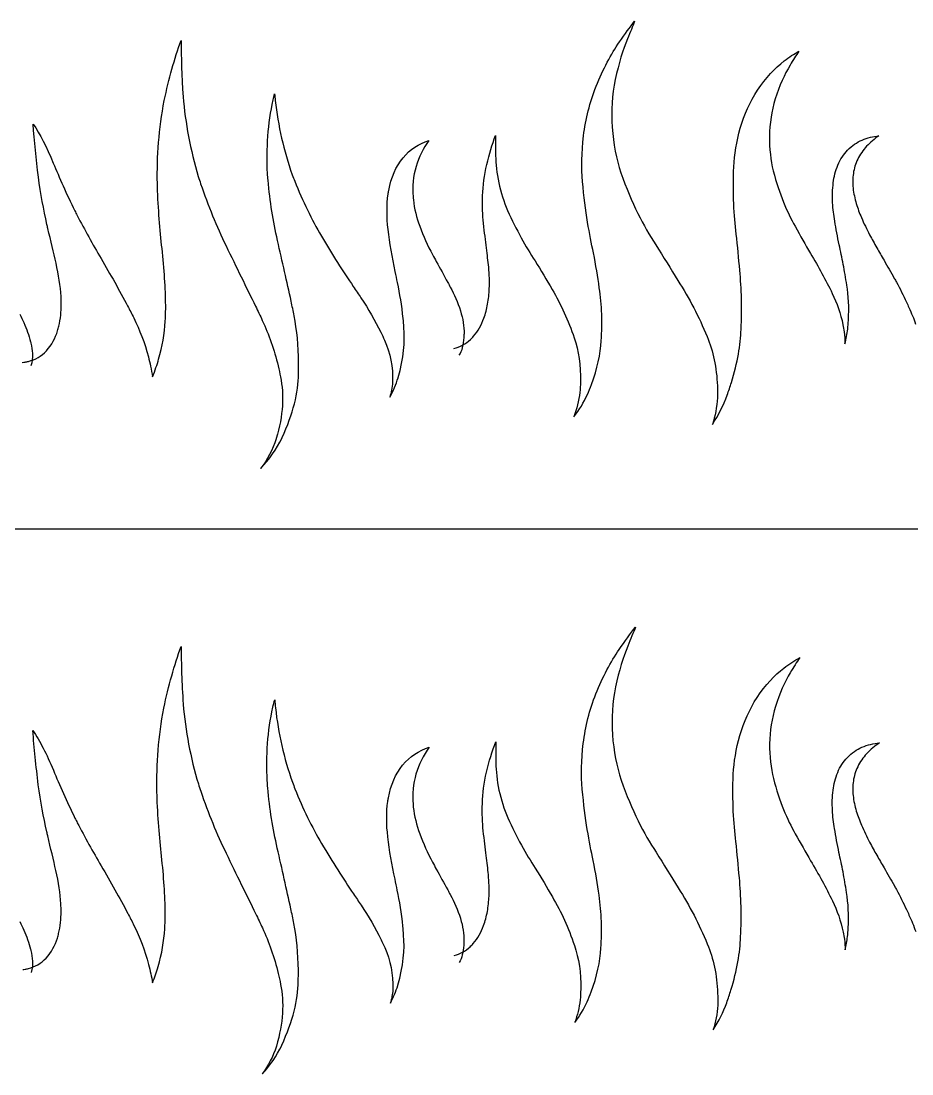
# Model space of a CAD drawing. Extents: x -11 to 6914, y 38 to 2262.
# Drawn here: x 840 to 1697, y 1220 to 2232 of the extents above; entities that cross this region are included whole.
import ezdxf

# ---------------------------------------------------------------- set-up
doc = ezdxf.new("R2010")
doc.units = 0
doc.layers.add('Layer_1', color=7, linetype='CONTINUOUS')

msp = doc.modelspace()

# ---------------------------------------------------------------- linework, layer by layer
at = {"layer": 'Layer_1', "color": 7}
for points in [[(1531.60616, 2129.14712), (1531.60616, 2129.14712)], [(1077.16776, 2085.57664), (1077.16776, 2085.57664)], [(1625.4664, 2093.6076), (1625.4664, 2093.6076)], [(1640.26648, 2085.60304), (1640.26648, 2085.60304)], [(971.24712, 2075.96192), (971.24712, 2075.96192)], [(1010.62256, 2082.61088), (1010.62256, 2082.61088)], [(1077.65568, 2078.98032), (1077.65568, 2078.98032)], [(1299.40896, 2076.65384), (1299.40896, 2076.65384)], [(971.4748, 2068.92248), (971.4748, 2068.92248)], [(1193.10776, 2065.83592), (1193.10776, 2065.83592)], [(1193.65624, 2069.2796), (1193.65624, 2069.2796)], [(1640.02872, 2071.55832), (1640.02872, 2071.55832)], [(1283.88264, 2064.13488), (1283.88264, 2064.13488)], [(894.13784, 2045.28528), (894.13784, 2045.28528)], [(865.0996, 2036.61232), (865.0996, 2036.61232)], [(1648.02856, 2043.11264), (1648.02856, 2043.11264)], [(1655.90112, 2026.65488), (1655.90112, 2026.65488)], [(1626.65688, 2016.92128), (1626.65688, 2016.92128)], [(976.08552, 2009.88152), (976.08552, 2009.88152)], [(1599.03328, 2008.73904), (1599.03328, 2008.73904)], [(1239.39704, 2000.79512), (1239.39704, 2000.79512)], [(1289.72328, 1995.57992), (1289.72328, 1995.57992)], [(1334.29296, 2001.56968), (1334.29296, 2001.5696)], [(1199.95752, 1991.16904), (1199.95752, 1991.16904)], [(1531.10568, 1992.5764), (1531.10568, 1992.5764)], [(1610.13904, 1989.43864), (1610.13904, 1989.43864)], [(1159.58912, 1976.85608), (1159.58912, 1976.85608)], [(1202.13992, 1980.59824), (1202.13992, 1980.59824)], [(1250.39712, 1980.84944), (1250.3972, 1980.84944)], [(1252.78896, 1976.36672), (1252.78896, 1976.36672)], [(1290.33352, 1974.9084), (1290.33352, 1974.9084)], [(1350.72304, 1974.07152), (1350.72304, 1974.07152)], [(1471.58152, 1982.74752), (1471.58152, 1982.74752)], [(1166.95584, 1965.9516), (1166.95584, 1965.9516)], [(1619.97752, 1970.31352), (1619.97752, 1970.31352)], [(1691.30136, 1961.94016), (1691.30136, 1961.94016)], [(1693.7308, 1956.61424), (1693.7308, 1956.61424)], [(1072.14672, 1944.28224), (1072.14672, 1944.28216)], [(1102.70112, 1948.71296), (1102.70112, 1948.71296)], [(1398.3804, 1950.39736), (1398.3804, 1950.39744)], [(875.34208, 1934.3844), (875.34208, 1934.3844)], [(1397.90184, 1924.7068), (1397.90184, 1924.7068)], [(1499.61192, 1928.74864), (1499.61192, 1928.74864)], [(0, 1744), (6912, 1744)], [(971.03776, 1484.830608), (971.03776, 1484.830616)], [(1193.32984, 1485.35924), (1193.32984, 1485.35924)], [(1283.64568, 1479.933288), (1283.64568, 1479.933296)], [(1640.052, 1487.552632), (1640.052, 1487.552624)], [(892.00888, 1465.850896), (892.00888, 1465.850888)], [(1648.04928, 1459.114968), (1648.04928, 1459.11496)], [(1599.17168, 1424.776808), (1599.17168, 1424.7768)], [(1199.69848, 1407.064), (1199.69848, 1407.064008)], [(1239.36464, 1416.77556), (1239.36464, 1416.77556)], [(1530.71344, 1408.498704), (1530.71344, 1408.498712)], [(1350.95984, 1390.074744), (1350.95984, 1390.074744)], [(1487.18576, 1372.391016), (1487.18576, 1372.391008)], [(948.7672, 1362.640512), (948.7672, 1362.640504)], [(978.30872, 1359.418632), (978.30872, 1359.41864)]]:
    msp.add_lwpolyline(points, dxfattribs=at)
for points in [[(1415.4724, 2211.9596), (1420.57904, 2219.3932), (1425.44824, 2226.09952), (1430.05512, 2232.06752)], [(1430.05512, 2232.06752), (1428.11752, 2227.13832), (1425.8072, 2221.42976), (1423.14472, 2214.91968)], [(977.90416, 2155.61392), (982.29688, 2176.5392), (987.67448, 2195.90408), (994.03296, 2213.35288)], [(994.03296, 2213.35288), (994.06816, 2197.17656), (994.67008, 2179.16448), (995.99712, 2159.3728)], [(1393.0232, 2169.33696), (1399.80144, 2185.8892), (1407.30944, 2200.14224), (1415.4724, 2211.9596)], [(1423.14472, 2214.91968), (1418.78208, 2204.53592), (1414.8068, 2191.52152), (1411.37608, 2175.8492)], [(1573.88, 2193.7744), (1578.68616, 2197.41232), (1583.34888, 2200.49088), (1587.8628, 2203.04824)], [(1587.8628, 2203.04824), (1585.15488, 2199.00032), (1582.35288, 2194.56592), (1579.48768, 2189.74568)], [(1548.16144, 2165.60472), (1556.18144, 2177.5396), (1564.83584, 2186.8664), (1573.88, 2193.7744)], [(1579.48768, 2189.74568), (1574.0404, 2180.65968), (1569.22688, 2169.78768), (1565.24848, 2157.28344)], [(1380.93496, 2121.77688), (1382.96832, 2137.93136), (1386.97376, 2153.82344), (1393.0232, 2169.33696)], [(1411.37608, 2175.8492), (1408.41576, 2161.1368), (1407.39664, 2145.78872), (1408.39712, 2129.90184)], [(995.99712, 2159.3728), (998.10936, 2133.82184), (1002.97376, 2108.12624), (1010.62256, 2082.61088)], [(1077.16776, 2085.57664), (1075.79088, 2109.7376), (1077.6088, 2133.50688), (1082.5876, 2156.27048)], [(1082.5876, 2156.27048), (1083.04552, 2158.18664), (1083.51632, 2160.07824), (1083.99976, 2161.9452)], [(1083.99976, 2161.9452), (1084.176, 2159.92104), (1084.3628, 2157.882), (1084.56032, 2155.8284)], [(1531.60616, 2129.14712), (1535.3392, 2142.19856), (1540.92416, 2154.40544), (1548.16144, 2165.60472)], [(1565.24848, 2157.28344), (1561.71496, 2145.58544), (1559.85928, 2133.5712), (1559.63632, 2121.41552)], [(971.24712, 2075.96192), (970.73776, 2101.84736), (972.75296, 2128.63256), (977.90416, 2155.61392)], [(1084.56032, 2155.8284), (1087.23392, 2131.46248), (1092.73208, 2107.4636), (1100.88912, 2084.34392)], [(856.9632, 2082.02824), (854.84048, 2099.52408), (853.05528, 2116.76936), (851.79064, 2133.0356)], [(851.79064, 2133.0356), (858.46928, 2123.34504), (864.78576, 2111.01064), (871.12928, 2095.6052)], [(1408.39712, 2129.90184), (1409.65264, 2114.03544), (1412.4596, 2099.456), (1416.7872, 2086.27584)], [(1525.29224, 2092.03336), (1525.90848, 2103.63048), (1528.00904, 2116.10168), (1531.60616, 2129.14712)], [(1207.39136, 2100.59112), (1214.15232, 2108.72056), (1222.62136, 2114.13696), (1232.15264, 2117.32816)], [(1232.15264, 2117.32816), (1226.84592, 2109.72624), (1222.57416, 2101.31768), (1219.90392, 2092.18656)], [(1287.88392, 2094.13624), (1290.27848, 2104.06976), (1293.0648, 2113.42496), (1296.26264, 2121.97624)], [(1296.26264, 2121.97624), (1296.34184, 2116.87528), (1296.36504, 2110.49976), (1296.40824, 2102.6944)], [(1379.87232, 2077.76304), (1378.79432, 2090.94976), (1379.10272, 2105.62704), (1380.93496, 2121.7768)], [(1380.93496, 2121.7768), (1380.93496, 2121.7768), (1380.93496, 2121.7768), (1380.93496, 2121.77688)], [(1559.63632, 2121.41552), (1559.56352, 2109.24416), (1560.82456, 2098.09544), (1563.23648, 2088.02344)], [(1634.78048, 2107.96776), (1638.98928, 2112.33624), (1643.70944, 2115.50216), (1648.65272, 2117.65912)], [(1648.65272, 2117.65912), (1653.95112, 2119.95192), (1659.33992, 2121.18776), (1664.72256, 2121.69784)], [(1664.72256, 2121.69784), (1660.59784, 2118.85448), (1656.6144, 2115.53592), (1653.00704, 2111.64736)], [(1625.4664, 2093.6076), (1627.76176, 2099.06128), (1630.93424, 2103.9032), (1634.78048, 2107.96776)], [(1653.00704, 2111.64736), (1649.64368, 2108.02056), (1646.70216, 2103.84536), (1644.43592, 2099.1928)], [(871.12928, 2095.6052), (877.0692, 2081.4684), (883.82136, 2066.10944), (891.84456, 2049.77728)], [(1193.65624, 2069.2796), (1195.86384, 2081.60176), (1200.60432, 2092.3092), (1207.39136, 2100.59112)], [(1296.40824, 2102.6944), (1296.55552, 2094.64368), (1297.49632, 2085.95984), (1299.40896, 2076.65384)], [(1644.43592, 2099.1928), (1642.36136, 2094.8908), (1640.96576, 2090.29648), (1640.26648, 2085.60304)], [(1077.65568, 2078.98032), (1077.47832, 2081.16336), (1077.31544, 2083.36232), (1077.16776, 2085.57664)], [(1219.90392, 2092.18656), (1217.21184, 2082.9368), (1216.254, 2073.05336), (1217.05088, 2063.11832)], [(1283.88264, 2064.13488), (1284.2856, 2073.91736), (1285.54984, 2083.94744), (1287.88392, 2094.13624)], [(1416.7872, 2086.27584), (1421.94984, 2071.82736), (1427.41552, 2058.77392), (1433.11504, 2047.17288)], [(1525.29224, 2056.42248), (1524.82864, 2067.33736), (1524.77448, 2079.27704), (1525.29224, 2092.03336)], [(1563.23648, 2088.02344), (1566.12672, 2076.89472), (1569.46112, 2066.89992), (1573.09184, 2057.97984)], [(1620.99256, 2076.62672), (1621.70232, 2082.36304), (1623.18336, 2088.12248), (1625.4664, 2093.6076)], [(1640.26648, 2085.60304), (1639.57192, 2080.85936), (1639.54888, 2076.13432), (1640.02872, 2071.55832)], [(865.0996, 2036.61232), (861.91672, 2050.88216), (859.03488, 2066.05776), (856.9632, 2082.02824)], [(971.4748, 2068.92248), (971.3908, 2071.24184), (971.31464, 2073.58832), (971.24712, 2075.96192)], [(1010.62256, 2082.61088), (1011.35816, 2080.27448), (1012.10392, 2077.9604), (1012.85976, 2075.66872)], [(1012.85976, 2075.66872), (1020.05232, 2054.51648), (1028.26456, 2034.62968), (1037.25, 2016.09976)], [(1086.79352, 2021.10824), (1082.60856, 2039.43544), (1079.42888, 2058.8188), (1077.65568, 2078.98032)], [(1100.88912, 2084.34392), (1101.66832, 2082.22272), (1102.45888, 2080.126), (1103.26064, 2078.05376)], [(1103.26064, 2078.05376), (1110.8584, 2058.902), (1119.53648, 2041.31968), (1128.9436, 2025.34952)], [(1299.40896, 2076.65384), (1301.47936, 2067.35), (1304.27008, 2058.41416), (1307.8812, 2050.00624)], [(1384.81264, 2038.81376), (1382.99432, 2050.29992), (1381.31296, 2063.26704), (1379.87232, 2077.76304)], [(1620.39624, 2057.47816), (1620.09288, 2063.76344), (1620.23168, 2070.20952), (1620.99256, 2076.62672)], [(976.08552, 2009.88152), (974.11016, 2027.78968), (972.37896, 2047.49536), (971.4748, 2068.92248)], [(1193.06376, 2031.7664), (1191.70632, 2043.55848), (1191.5992, 2055.0984), (1193.10776, 2065.83592)], [(1193.10776, 2065.83592), (1193.27248, 2066.99168), (1193.45512, 2068.13992), (1193.65624, 2069.2796)], [(1640.02872, 2071.55832), (1640.5888, 2066.37176), (1641.6748, 2061.36608), (1643.1052, 2056.54288)], [(1217.05088, 2063.11832), (1217.12608, 2062.19224), (1217.21568, 2061.2668), (1217.31904, 2060.34224)], [(1217.31904, 2060.34224), (1218.29024, 2051.70968), (1220.4736, 2043.13312), (1223.46928, 2034.7944)], [(1284.7352, 2037.6136), (1283.92352, 2045.51912), (1283.57536, 2054.31824), (1283.88264, 2064.13488)], [(1527.78568, 2027.3188), (1526.65704, 2036.14256), (1525.77864, 2045.89056), (1525.29224, 2056.42248)], [(1573.09184, 2057.97984), (1576.60904, 2049.37784), (1580.40752, 2041.6556), (1584.34736, 2034.76816)], [(1622.39424, 2039.75904), (1621.4172, 2045.4728), (1620.69992, 2051.42616), (1620.39624, 2057.47816)], [(1643.1052, 2056.54288), (1644.48192, 2051.9064), (1646.17704, 2047.42856), (1648.02856, 2043.11264)], [(891.84456, 2049.77728), (892.60528, 2048.27696), (893.36968, 2046.77944), (894.13784, 2045.28528)], [(894.13784, 2045.28528), (901.38784, 2031.464), (909.06528, 2017.56392), (917.1144, 2003.85)], [(1307.8812, 2050.00624), (1312.12904, 2040.74904), (1316.50008, 2031.9516), (1320.98304, 2023.77136)], [(1433.11504, 2047.17288), (1438.63968, 2035.97288), (1444.39416, 2025.92192), (1450.2972, 2017.05656)], [(866.0052, 2032.69696), (865.70512, 2033.98848), (865.4032, 2035.29352), (865.0996, 2036.61232)], [(1223.46928, 2034.7944), (1226.81552, 2025.4624), (1231.08936, 2016.3864), (1235.77832, 2007.50352)], [(1287.57408, 2013.97872), (1286.71576, 2020.99824), (1285.74752, 2028.8196), (1284.7352, 2037.6136)], [(1390.50176, 2009.09224), (1388.53352, 2017.83728), (1386.60408, 2027.72904), (1384.81264, 2038.81376)], [(1584.34736, 2034.76816), (1589.29832, 2025.61616), (1594.22072, 2016.95784), (1599.03328, 2008.73904)], [(1626.65688, 2016.92128), (1625.05648, 2024.60184), (1623.5748, 2032.22176), (1622.39424, 2039.75904)], [(1648.02856, 2043.11264), (1650.42816, 2037.46744), (1653.09184, 2031.99744), (1655.90112, 2026.65488)], [(873.86576, 1999.40376), (871.57712, 2009.662), (868.8472, 2020.7024), (866.0052, 2032.69696)], [(1128.9436, 2025.34952), (1139.3492, 2007.5836), (1149.65744, 1991.46368), (1159.58912, 1976.85608)], [(1199.95752, 1991.16904), (1197.07896, 2004.97768), (1194.52624, 2018.61144), (1193.06376, 2031.7664)], [(1531.10568, 1992.5764), (1530.14264, 2003.9576), (1528.97224, 2015.55608), (1527.78568, 2027.3188)], [(1655.90112, 2026.65488), (1658.13528, 2022.41624), (1660.4548, 2018.23944), (1662.80152, 2014.10496)], [(1037.25, 2016.09976), (1047.14496, 1995.50208), (1056.70712, 1976.13736), (1065.62912, 1957.97944)], [(1099.8876, 1962.71616), (1095.8796, 1981.23), (1091.322, 2000.72768), (1086.79352, 2021.10824)], [(1320.98304, 2023.77136), (1325.31912, 2015.87984), (1329.76664, 2008.44096), (1334.29296, 2001.56968)], [(1450.2972, 2017.05656), (1457.66888, 2005.20088), (1464.7888, 1993.75872), (1471.58152, 1982.74752)], [(1630.53064, 1998.16112), (1629.27992, 2004.60608), (1627.95264, 2010.8496), (1626.65688, 2016.92128)], [(979.24032, 1955.54456), (979.35856, 1971.86768), (978.1468, 1989.96288), (976.08552, 2009.88152)], [(1235.77832, 2007.50352), (1236.96152, 2005.25896), (1238.16992, 2003.02376), (1239.39704, 2000.79512)], [(1289.72328, 1995.57992), (1289.15568, 2001.1304), (1288.41528, 2007.21664), (1287.57408, 2013.97872)], [(1396.09904, 1975.64712), (1394.67184, 1986.286), (1392.77512, 1997.42464), (1390.50176, 2009.09224)], [(1599.03328, 2008.73904), (1602.89648, 2002.25808), (1606.6116, 1995.82512), (1610.13904, 1989.43864)], [(1662.80152, 2014.10496), (1665.09192, 2010.06448), (1667.41688, 2006.05568), (1669.74848, 2002.06528)], [(878.65888, 1967.42248), (878.0536, 1977.35656), (876.38848, 1987.95112), (873.86576, 1999.40376)], [(917.1144, 2003.85), (917.1144, 2003.84992), (917.1144, 2003.84992), (917.1144, 2003.84992)], [(917.1144, 2003.84992), (926.03104, 1988.5812), (934.64216, 1973.2816), (942.672, 1958.1788)], [(1239.39704, 2000.79512), (1243.00472, 1994.24232), (1246.73424, 1987.63392), (1250.39712, 1980.84944)], [(1290.33352, 1974.9084), (1290.5848, 1981.3828), (1290.36632, 1988.25312), (1289.72328, 1995.57992)], [(1334.29296, 2001.5696), (1339.99288, 1992.42448), (1345.4988, 1983.23848), (1350.72304, 1974.07152)], [(1633.95056, 1978.25936), (1632.9176, 1985.20336), (1631.75296, 1991.82224), (1630.53064, 1998.16112)], [(1669.74848, 2002.06528), (1673.1284, 1996.2996), (1676.45488, 1990.52544), (1679.67, 1984.72344)], [(1202.13992, 1980.59824), (1201.4104, 1984.14856), (1200.67896, 1987.67248), (1199.95752, 1991.16904)], [(1532.72688, 1964.98352), (1532.51784, 1974.4156), (1531.93896, 1983.61336), (1531.10568, 1992.5764)], [(1610.13904, 1989.43864), (1613.58416, 1983.1344), (1616.86832, 1976.7548), (1619.97752, 1970.31352)], [(1679.67, 1984.72344), (1680.3404, 1983.5128), (1681.00656, 1982.30152), (1681.66736, 1981.0892)], [(1159.58912, 1976.85608), (1162.08792, 1973.1512), (1164.54424, 1969.5172), (1166.95584, 1965.9516)], [(1207.51232, 1946.05936), (1206.2688, 1958.6472), (1204.33432, 1970.08176), (1202.13992, 1980.59824)], [(1250.3972, 1980.84944), (1251.19888, 1979.36304), (1251.99704, 1977.86936), (1252.78896, 1976.36672)], [(1252.78896, 1976.36672), (1256.60224, 1969.1904), (1260.01024, 1961.65112), (1262.62288, 1953.53168)], [(1288.7612, 1960.01672), (1289.64192, 1964.80912), (1290.15208, 1969.78696), (1290.33352, 1974.9084)], [(1350.72304, 1974.07152), (1354.92144, 1966.84664), (1358.85456, 1959.36136), (1362.432, 1951.62264)], [(1398.3804, 1950.39744), (1398.08048, 1958.84688), (1397.29824, 1967.27072), (1396.09904, 1975.64712)], [(1471.58152, 1982.74752), (1477.05136, 1974.0864), (1482.1752, 1965.282), (1486.89456, 1956.34888)], [(1635.51888, 1944.19176), (1636.27416, 1956.91192), (1635.58928, 1968.18248), (1633.95056, 1978.25936)], [(1681.66736, 1981.0892), (1685.13576, 1974.6348), (1688.37584, 1968.29048), (1691.30136, 1961.94016)], [(878.89328, 1959.99192), (878.88528, 1962.43368), (878.80952, 1964.91), (878.65888, 1967.42248)], [(1166.95584, 1965.9516), (1174.1144, 1955.33144), (1180.48872, 1944.25576), (1186.04144, 1932.83912)], [(1532.28592, 1935.66952), (1532.81672, 1945.88408), (1532.93528, 1955.65376), (1532.72688, 1964.98352)], [(1619.97752, 1970.31352), (1624.65648, 1960.94752), (1628.05976, 1950.80328), (1630.28112, 1940.07104)], [(876.56488, 1938.8228), (878.2172, 1945.65176), (878.92784, 1952.79344), (878.89328, 1959.99192)], [(942.672, 1958.1788), (944.69176, 1954.35112), (946.65784, 1950.51344), (948.5652, 1946.66768)], [(978.8004, 1943.378), (979.0552, 1947.34904), (979.20032, 1951.40456), (979.24032, 1955.54456)], [(1065.62912, 1957.97944), (1067.8696, 1953.37216), (1070.04352, 1948.8068), (1072.14672, 1944.28224)], [(1102.70112, 1948.71296), (1101.82824, 1953.35208), (1100.88776, 1958.01976), (1099.8876, 1962.71616)], [(1262.62288, 1953.53168), (1262.63088, 1953.50928), (1262.63648, 1953.48608), (1262.64288, 1953.46368)], [(1285.0996, 1946.39952), (1286.69528, 1950.74976), (1287.90256, 1955.31384), (1288.7612, 1960.01672)], [(1486.89456, 1956.34888), (1486.89456, 1956.3488), (1486.89456, 1956.3488), (1486.89456, 1956.3488)], [(1486.89456, 1956.3488), (1491.5052, 1947.49616), (1495.75616, 1938.29032), (1499.61192, 1928.74864)], [(1691.30136, 1961.94016), (1692.12336, 1960.15952), (1692.93464, 1958.38568), (1693.7308, 1956.61424)], [(1693.7308, 1956.61424), (1696.0936, 1951.33808), (1698.358, 1946.11008), (1700.1624, 1940.8124)], [(838.99904, 1950.34536), (840.32216, 1947.61152), (841.60848, 1944.87888), (842.82368, 1942.13936)], [(948.5652, 1946.66768), (954.23592, 1935.24264), (959.03912, 1922.79032), (962.61296, 1909.28096)], [(1072.14672, 1944.28216), (1078.43416, 1930.78592), (1083.5624, 1916.1764), (1087.31768, 1900.46544)], [(1107.06824, 1903.6836), (1106.93928, 1919.88272), (1105.3768, 1934.88784), (1102.70112, 1948.71296)], [(1208.21848, 1937.60472), (1208.02528, 1940.4732), (1207.78816, 1943.29072), (1207.51232, 1946.05936)], [(1262.64288, 1953.46368), (1264.89728, 1945.88128), (1266.23512, 1938.48624), (1266.03248, 1931.28608)], [(1275.11248, 1929.0092), (1279.50064, 1934.04104), (1282.84944, 1940.1004), (1285.0996, 1946.39952)], [(1362.432, 1951.62264), (1365.92656, 1943.978), (1369.09888, 1935.93064), (1371.8756, 1927.47032)], [(1397.90184, 1924.7068), (1398.5352, 1933.46024), (1398.67712, 1942.03728), (1398.3804, 1950.39736)], [(1634.86032, 1936.01432), (1635.14624, 1938.79904), (1635.36416, 1941.52424), (1635.51888, 1944.19176)], [(842.82368, 1942.13936), (845.49976, 1936.02512), (847.78072, 1929.91848), (849.35256, 1923.68904)], [(864.58528, 1915.13936), (869.64576, 1920.63032), (873.22712, 1927.40096), (875.34208, 1934.3844)], [(875.34208, 1934.3844), (875.79736, 1935.84552), (876.20432, 1937.32584), (876.56488, 1938.8228)], [(972.49216, 1906.98624), (976.09872, 1919.29), (978.14832, 1931.55152), (978.8004, 1943.378)], [(1202.72184, 1889.39464), (1207.96064, 1907.87352), (1209.40088, 1923.80968), (1208.21848, 1937.60472)], [(1523.03992, 1884.65824), (1528.93896, 1903.77448), (1531.87216, 1920.79896), (1532.28592, 1935.66952)], [(1630.28112, 1940.07104), (1630.7472, 1937.81648), (1631.16112, 1935.54256), (1631.52352, 1933.25064)], [(1632.15736, 1921.82432), (1633.38376, 1926.53232), (1634.2748, 1931.2664), (1634.86032, 1936.01432)], [(849.35256, 1923.68904), (849.4568, 1923.276), (849.55784, 1922.86256), (849.65544, 1922.44896)], [(1186.04144, 1932.83912), (1187.26088, 1930.32208), (1188.43344, 1927.79736), (1189.55872, 1925.2656)], [(1189.55872, 1925.2656), (1195.2456, 1913.03808), (1197.76432, 1899.46064), (1197.43496, 1884.91368)], [(1256.2212, 1917.40312), (1261.9972, 1918.65024), (1267.65224, 1921.62688), (1272.23416, 1926.00032)], [(1265.8588, 1927.81536), (1265.25616, 1920.68568), (1264.1308, 1914.75888), (1261.1752, 1910.722)], [(1266.03248, 1931.28608), (1265.99488, 1930.1136), (1265.93712, 1928.95656), (1265.8588, 1927.81536)], [(1272.23416, 1926.00032), (1273.23848, 1926.95232), (1274.19816, 1927.9576), (1275.11248, 1929.0092)], [(1371.8756, 1927.47032), (1376.14872, 1915.16336), (1378.35296, 1901.06672), (1377.9608, 1885.23)], [(1388.48448, 1882.64168), (1394.19416, 1897.77896), (1397.2948, 1911.96152), (1397.90184, 1924.7068)], [(1499.61192, 1928.74864), (1505.5496, 1914.84296), (1508.90136, 1898.9568), (1509.54208, 1881.30176)], [(1631.52352, 1933.25064), (1631.99144, 1929.29752), (1632.198, 1925.49016), (1632.15736, 1921.82432)], [(847.372, 1904.91312), (853.73032, 1906.52768), (859.85312, 1909.9964), (864.54288, 1915.09376)], [(849.65544, 1922.44896), (850.44392, 1919.08792), (851.00896, 1915.72184), (851.16272, 1912.35216)], [(864.54288, 1915.09376), (864.55728, 1915.10896), (864.57088, 1915.12416), (864.58528, 1915.13936)], [(841.4112, 1903.89488), (842.32344, 1903.98528), (843.24, 1904.102), (844.16, 1904.25192)], [(844.16, 1904.25192), (845.22832, 1904.42592), (846.29992, 1904.64408), (847.372, 1904.91312)], [(851.16272, 1912.35216), (851.34152, 1908.40792), (850.95888, 1904.44952), (849.64416, 1900.74896)], [(962.61296, 1909.28096), (963.39952, 1906.30624), (964.11952, 1903.28912), (964.76888, 1900.22928)], [(969.89192, 1898.87608), (970.84224, 1901.56912), (971.70864, 1904.27384), (972.49216, 1906.98624)], [(1106.9312, 1892.8328), (1107.05912, 1896.4948), (1107.1036, 1900.11168), (1107.06824, 1903.6836)], [(964.76888, 1900.22928), (965.53112, 1896.9496), (966.11016, 1893.56008), (966.49544, 1890.06312)], [(966.49544, 1890.06312), (967.8292, 1893.04096), (968.96288, 1895.98336), (969.89192, 1898.87608)], [(1087.31768, 1900.46544), (1088.14624, 1896.99984), (1088.89768, 1893.49376), (1089.56952, 1889.94696)], [(1091.18592, 1831.62264), (1101.75328, 1854.65952), (1106.80376, 1875.14432), (1106.9312, 1892.8328)], [(1089.56952, 1889.94696), (1093.256, 1872.80368), (1092.06304, 1852.95512), (1085.60584, 1830.6392)], [(1194.68376, 1870.52904), (1198.02288, 1876.48272), (1200.6644, 1882.7324), (1202.67224, 1889.23544)], [(1197.42536, 1884.78632), (1197.02872, 1879.56552), (1196.10624, 1874.82128), (1194.68376, 1870.52904)], [(1197.43496, 1884.91368), (1197.43496, 1884.87128), (1197.42696, 1884.82872), (1197.42536, 1884.78632)], [(1202.67224, 1889.23544), (1202.68904, 1889.28824), (1202.70504, 1889.3416), (1202.72184, 1889.39464)], [(1377.9608, 1885.23), (1377.884, 1881.90192), (1377.692, 1878.50712), (1377.38096, 1875.04624)], [(1518.97152, 1872.36384), (1520.46144, 1876.53976), (1521.81624, 1880.63832), (1523.03992, 1884.65824)], [(1377.38096, 1875.04624), (1376.43528, 1867.01944), (1374.54072, 1859.21096), (1371.66696, 1851.68368)], [(1371.66696, 1851.68368), (1376.87552, 1858.31672), (1381.19792, 1865.43472), (1384.58112, 1873.00032)], [(1384.58112, 1873.00032), (1385.99832, 1876.2424), (1387.29912, 1879.45768), (1388.48448, 1882.64168)], [(1509.54208, 1881.30176), (1509.68184, 1877.58576), (1509.70144, 1873.80512), (1509.59968, 1869.96184)], [(1504.74648, 1844.20664), (1510.62936, 1853.23616), (1515.3616, 1862.63856), (1518.97152, 1872.36384)], [(1509.59968, 1869.96184), (1509.03056, 1860.95848), (1507.40544, 1852.36576), (1504.74648, 1844.20664)], [(1070.40832, 1801.99752), (1078.98584, 1810.6808), (1085.87184, 1820.50712), (1091.08824, 1831.42112)], [(1085.54184, 1830.44352), (1082.11992, 1819.842), (1077.0764, 1810.35016), (1070.40832, 1801.99752)], [(1085.60584, 1830.6392), (1085.58424, 1830.5736), (1085.56344, 1830.50872), (1085.54184, 1830.44352)], [(1091.08824, 1831.42112), (1091.12104, 1831.48832), (1091.15384, 1831.55544), (1091.18592, 1831.62264)], [(1415.1652, 1627.833728), (1420.6852, 1635.875696), (1425.92752, 1643.0672), (1430.8608, 1649.39432)], [(1430.8608, 1649.39432), (1428.82512, 1644.19456), (1426.35152, 1638.084392), (1423.46584, 1631.035792)], [(977.4452, 1571.496872), (981.96312, 1593.065864), (987.52632, 1612.982912), (994.13008, 1630.8584)], [(994.13008, 1630.8584), (994.13008, 1614.299872), (994.72448, 1595.78924), (996.09088, 1575.38804)], [(1423.46584, 1631.035792), (1419.0956, 1620.6442), (1415.11392, 1607.621272), (1411.67784, 1591.940272)], [(1392.73696, 1585.220152), (1399.50848, 1601.766832), (1407.00944, 1616.017032), (1415.1652, 1627.833728)], [(1573.47936, 1610.054432), (1578.75904, 1614.06196), (1583.86544, 1617.395136), (1588.79152, 1620.1044)], [(1588.79152, 1620.1044), (1585.84176, 1615.747496), (1582.77552, 1610.925712), (1579.63344, 1605.639792)], [(1547.73448, 1581.794504), (1555.76208, 1593.762464), (1564.42512, 1603.119704), (1573.47936, 1610.054432)], [(1579.63344, 1605.639792), (1574.1896, 1596.5598), (1569.3796, 1585.695912), (1565.40472, 1573.201936)], [(1411.67784, 1591.940272), (1408.7128, 1577.219736), (1407.6904, 1561.864168), (1408.68888, 1545.970512)], [(1082.26728, 1572.340872), (1082.85416, 1574.801704), (1083.46224, 1577.222112), (1084.09104, 1579.602064)], [(1084.09104, 1579.602064), (1084.30936, 1577.017136), (1084.5448, 1574.407616), (1084.79792, 1571.774176)], [(1380.6628, 1537.679528), (1382.69296, 1553.826344), (1386.69352, 1569.711872), (1392.73696, 1585.220152)], [(1531.17064, 1545.247472), (1534.90312, 1558.327496), (1540.49064, 1570.56416), (1547.73448, 1581.794504)], [(970.80984, 1491.865984), (970.2988, 1517.737064), (972.30576, 1544.51488), (977.4452, 1571.496872)], [(996.09088, 1575.38804), (998.20152, 1549.83528), (1003.06496, 1524.138232), (1010.71312, 1498.621832)], [(1076.86608, 1501.585024), (1075.48264, 1525.763368), (1077.294, 1549.553216), (1082.26728, 1572.340872)], [(1084.79792, 1571.774176), (1087.46896, 1547.418976), (1092.96368, 1523.432392), (1101.11608, 1500.32672)], [(1565.40472, 1573.201936), (1561.87416, 1561.51368), (1560.02024, 1549.509616), (1559.79768, 1537.364616)], [(856.81792, 1497.881168), (854.64296, 1515.735072), (852.81856, 1533.332928), (851.53976, 1549.897264)], [(851.53976, 1549.897264), (858.37072, 1540.089144), (864.8172, 1527.526888), (871.29432, 1511.754592)], [(1287.62064, 1509.864776), (1290.14016, 1520.351184), (1293.09744, 1530.19556), (1296.51568, 1539.130704)], [(1296.51568, 1539.130704), (1296.59248, 1533.87432), (1296.60384, 1527.198456), (1296.63832, 1518.919248)], [(1408.68888, 1545.970512), (1408.68888, 1545.970504), (1408.68888, 1545.970488), (1408.68888, 1545.97048)], [(1408.68888, 1545.97048), (1409.9424, 1530.09736), (1412.7484, 1515.512544), (1417.0756, 1502.328256)], [(1524.86616, 1508.062048), (1525.47744, 1519.678744), (1527.57464, 1532.173568), (1531.17064, 1545.247456)], [(1531.17064, 1545.247456), (1531.17064, 1545.247464), (1531.17064, 1545.247464), (1531.17064, 1545.247472)], [(1207.03928, 1516.820776), (1213.96296, 1525.202616), (1222.68056, 1530.732712), (1232.49712, 1533.9354)], [(1232.49712, 1533.9354), (1227.0088, 1526.182912), (1222.59224, 1517.580632), (1219.8568, 1508.21904)], [(1379.60496, 1493.687976), (1378.5268, 1506.867616), (1378.8336, 1521.5374), (1380.6628, 1537.679512)], [(1380.6628, 1537.679512), (1380.6628, 1537.67952), (1380.6628, 1537.67952), (1380.6628, 1537.679528)], [(1559.79768, 1537.3646), (1559.72488, 1525.203848), (1560.98536, 1514.064664), (1563.39536, 1504.001072)], [(1559.79768, 1537.364616), (1559.79768, 1537.364616), (1559.79768, 1537.364608), (1559.79768, 1537.3646)], [(1634.5584, 1524.166864), (1638.77608, 1528.561808), (1643.50568, 1531.750408), (1648.45944, 1533.92584)], [(1648.45944, 1533.92584), (1654.028, 1536.350936), (1659.69392, 1537.609608), (1665.3456, 1538.084088)], [(1665.3456, 1538.084088), (1661.00608, 1535.151112), (1656.80944, 1531.700888), (1653.02688, 1527.623832)], [(1296.63832, 1518.919248), (1296.7752, 1510.846864), (1297.70928, 1502.141288), (1299.6184, 1492.81348)], [(1625.23104, 1509.731432), (1627.5276, 1515.210328), (1630.7044, 1520.077264), (1634.5584, 1524.166864)], [(1653.02688, 1527.623832), (1649.6644, 1523.998448), (1646.72368, 1519.825096), (1644.45824, 1515.1748)], [(871.29432, 1511.754592), (877.23016, 1497.590928), (883.98224, 1482.206664), (892.00888, 1465.850896)], [(1193.32984, 1485.35924), (1195.5248, 1497.727736), (1200.25632, 1508.48496), (1207.03928, 1516.820776)], [(1219.8568, 1508.21904), (1217.16504, 1498.96248), (1216.20832, 1489.072368), (1217.00696, 1479.130768)], [(1283.64568, 1479.933296), (1284.04384, 1489.690904), (1285.2992, 1499.697648), (1287.62064, 1509.864776)], [(1620.76208, 1492.684992), (1621.468, 1498.43996), (1622.94736, 1504.221176), (1625.23104, 1509.731424)], [(1625.23104, 1509.731424), (1625.23104, 1509.731432), (1625.23104, 1509.731432), (1625.23104, 1509.731432)], [(1644.45824, 1515.1748), (1642.38448, 1510.874824), (1640.98928, 1506.282672), (1640.29016, 1501.591496)], [(1010.71312, 1498.621832), (1010.71312, 1498.621824), (1010.71312, 1498.621816), (1010.71312, 1498.621808)], [(1010.71312, 1498.621808), (1011.44864, 1496.285352), (1012.1944, 1493.971184), (1012.95016, 1491.679432)], [(1077.35592, 1494.984128), (1077.17792, 1497.168608), (1077.01448, 1499.369072), (1076.86608, 1501.585024)], [(1101.11608, 1500.32672), (1101.11608, 1500.32672), (1101.11608, 1500.326712), (1101.11608, 1500.326704)], [(1101.11608, 1500.326704), (1101.8948, 1498.206776), (1102.68496, 1496.111344), (1103.48616, 1494.040392)], [(1417.0756, 1502.328256), (1422.23784, 1487.875184), (1427.70344, 1474.818552), (1433.40312, 1463.215312)], [(1524.87976, 1472.399776), (1524.41136, 1483.327936), (1524.35184, 1495.284464), (1524.86616, 1508.062048)], [(1563.39536, 1504.001072), (1566.28328, 1492.88144), (1569.61536, 1482.89464), (1573.24392, 1473.981464)], [(1640.29016, 1501.591496), (1639.5956, 1496.84996), (1639.57248, 1492.126904), (1640.052, 1487.552632)], [(864.95616, 1452.535216), (861.77672, 1466.781096), (858.89416, 1481.933288), (856.81792, 1497.881168)], [(970.80984, 1491.865968), (970.80984, 1491.865976), (970.80984, 1491.865984), (970.80984, 1491.865984)], [(971.03776, 1484.830616), (970.95368, 1487.148552), (970.87752, 1489.493704), (970.80984, 1491.865968)], [(1012.95016, 1491.679432), (1020.1424, 1470.52632), (1028.35448, 1450.639), (1037.33992, 1432.10888)], [(1077.35592, 1494.98412), (1077.35592, 1494.98412), (1077.35592, 1494.98412), (1077.35592, 1494.984128)], [(1086.50776, 1437.079504), (1082.3192, 1455.41488), (1079.1348, 1474.808808), (1077.35592, 1494.98412)], [(1103.48616, 1494.040392), (1103.48616, 1494.040384), (1103.48616, 1494.040384), (1103.48616, 1494.040376)], [(1103.48616, 1494.040376), (1111.07952, 1474.900128), (1119.75312, 1457.3294), (1129.15528, 1441.370824)], [(1299.6184, 1492.81348), (1299.6184, 1492.81348), (1299.6184, 1492.813472), (1299.6184, 1492.813464)], [(1299.6184, 1492.813464), (1301.6856, 1483.487928), (1304.47576, 1474.533232), (1308.08856, 1466.109176)], [(1384.54328, 1454.760096), (1382.72632, 1466.239712), (1381.0456, 1479.199592), (1379.60496, 1493.687976)], [(1620.17968, 1473.485072), (1619.87192, 1479.784408), (1620.00608, 1486.247552), (1620.76208, 1492.684992)], [(975.63768, 1425.835928), (973.67008, 1443.726208), (971.94232, 1463.415904), (971.03776, 1484.830608)], [(1192.77624, 1447.737792), (1191.4072, 1459.557), (1191.28824, 1471.128584), (1192.78504, 1481.903168)], [(1192.78504, 1481.903176), (1192.94856, 1483.062992), (1193.13, 1484.215336), (1193.32984, 1485.35924)], [(1192.78504, 1481.903168), (1192.78504, 1481.903176), (1192.78504, 1481.903176), (1192.78504, 1481.903176)], [(1217.00696, 1479.130768), (1217.08216, 1478.204072), (1217.17208, 1477.278032), (1217.2756, 1476.352928)], [(1284.50208, 1453.479464), (1283.6924, 1461.364904), (1283.34296, 1470.141392), (1283.64568, 1479.933288)], [(1640.052, 1487.552624), (1640.6116, 1482.367864), (1641.6972, 1477.363792), (1643.1272, 1472.541936)], [(1217.2756, 1476.352928), (1218.24848, 1467.715104), (1220.43352, 1459.133712), (1223.43104, 1450.79072)], [(1527.38544, 1443.265928), (1526.2532, 1452.09708), (1525.3708, 1461.85496), (1524.87976, 1472.399776)], [(1573.24392, 1473.981464), (1576.75888, 1465.386008), (1580.55512, 1457.66952), (1584.49272, 1450.786864)], [(1622.1908, 1455.731984), (1621.20952, 1461.454776), (1620.48784, 1467.419416), (1620.17968, 1473.485072)], [(1643.1272, 1472.541936), (1644.50352, 1467.906728), (1646.19824, 1463.429976), (1648.04928, 1459.114968)], [(892.00888, 1465.850888), (892.76992, 1464.348416), (893.53472, 1462.848832), (894.30328, 1461.352624)], [(894.30328, 1461.352624), (894.30328, 1461.352616), (894.30328, 1461.352616), (894.30328, 1461.352608)], [(894.30328, 1461.352608), (901.55688, 1447.512408), (909.23928, 1433.596136), (917.29432, 1419.868448)], [(1308.08856, 1466.109176), (1312.33864, 1456.834416), (1316.71248, 1448.022384), (1321.19848, 1439.830144)], [(1433.40312, 1463.215312), (1438.92784, 1452.01312), (1444.68264, 1441.960872), (1450.58592, 1433.094864)], [(1648.04928, 1459.11496), (1650.4484, 1453.471008), (1653.1116, 1448.002128), (1655.92056, 1442.660664)], [(864.95616, 1452.535208), (864.95616, 1452.535216), (864.95616, 1452.535216), (864.95616, 1452.535216)], [(865.86056, 1448.626296), (865.56096, 1449.915696), (865.25944, 1451.218568), (864.95616, 1452.535208)], [(873.70472, 1415.387192), (871.4232, 1425.628832), (868.6988, 1436.651144), (865.86056, 1448.626296)], [(1199.69848, 1407.064008), (1196.81344, 1420.89384), (1194.25136, 1434.55292), (1192.77624, 1447.737792)], [(1223.43104, 1450.79072), (1226.77936, 1441.453984), (1231.0548, 1432.373632), (1235.74512, 1423.486896)], [(1284.50208, 1453.479448), (1284.50208, 1453.479448), (1284.50208, 1453.479456), (1284.50208, 1453.479464)], [(1287.33048, 1429.902304), (1286.4764, 1436.905168), (1285.5116, 1444.707216), (1284.50208, 1453.479448)], [(1390.22696, 1425.055488), (1388.26112, 1433.795624), (1386.33352, 1443.6816), (1384.54328, 1454.760096)], [(1584.49272, 1450.786864), (1589.44096, 1441.641384), (1594.36104, 1432.989472), (1599.17168, 1424.776808)], [(1626.46584, 1432.860416), (1624.86224, 1440.551288), (1623.3764, 1448.182416), (1622.1908, 1455.731984)], [(1129.15528, 1441.370824), (1139.55544, 1423.617688), (1149.85912, 1407.510912), (1159.78696, 1392.916408)], [(1321.19848, 1439.830144), (1325.53752, 1431.926984), (1329.98832, 1424.478568), (1334.51824, 1417.599816)], [(1530.71344, 1408.498712), (1529.74912, 1419.8864), (1528.57616, 1431.493128), (1527.38544, 1443.265928)], [(1655.92056, 1442.660664), (1658.1544, 1438.422872), (1660.47376, 1434.246936), (1662.82024, 1430.113416)], [(1037.33992, 1432.10888), (1047.23504, 1411.511024), (1056.79752, 1392.146488), (1065.72, 1373.98904)], [(1099.60656, 1378.667768), (1095.59896, 1397.185832), (1091.04, 1416.689872), (1086.50776, 1437.079504)], [(1289.46504, 1411.545144), (1288.90304, 1417.083944), (1288.16744, 1423.15624), (1287.33048, 1429.902304)], [(1450.58592, 1433.094864), (1457.95792, 1421.238424), (1465.07816, 1409.796392), (1471.87136, 1398.786088)], [(1630.34536, 1414.07588), (1629.09344, 1420.52904), (1627.76432, 1426.78068), (1626.46584, 1432.860416)], [(1662.82024, 1430.113416), (1665.11056, 1426.07384), (1667.43536, 1422.066056), (1669.76696, 1418.076744)], [(917.29432, 1419.868448), (917.29432, 1419.86844), (917.29432, 1419.86844), (917.29432, 1419.868432)], [(917.29432, 1419.868432), (926.21728, 1404.584544), (934.8344, 1389.272352), (942.86992, 1374.159256)], [(978.75912, 1371.565952), (978.89096, 1387.864664), (977.69072, 1405.937), (975.63768, 1425.835928)], [(1235.74512, 1423.486896), (1236.92856, 1421.241304), (1238.13728, 1419.005168), (1239.36464, 1416.77556)], [(1334.51824, 1417.599816), (1334.51824, 1417.599816), (1334.51824, 1417.599816), (1334.51824, 1417.599808)], [(1334.51824, 1417.599808), (1340.22224, 1408.444568), (1345.732, 1399.249552), (1350.95984, 1390.074744)], [(1395.81496, 1391.6312), (1394.39112, 1402.26304), (1392.4976, 1413.394672), (1390.22696, 1425.055488)], [(1599.17168, 1424.7768), (1603.03328, 1418.300664), (1606.74728, 1411.87288), (1610.27392, 1405.491784)], [(1669.76696, 1418.076744), (1673.1468, 1412.312568), (1676.4736, 1406.540304), (1679.68952, 1400.740608)], [(878.47448, 1383.4572), (877.87696, 1393.375472), (876.21968, 1403.952952), (873.70472, 1415.387192)], [(1201.88496, 1396.477568), (1201.15432, 1400.032952), (1200.42152, 1403.562048), (1199.69848, 1407.064)], [(1239.36464, 1416.77556), (1242.9732, 1410.219784), (1246.70304, 1403.608088), (1250.36584, 1396.819824)], [(1290.05616, 1390.919696), (1290.31368, 1397.37924), (1290.10176, 1404.234128), (1289.46504, 1411.545144)], [(1532.3352, 1380.89212), (1532.1268, 1390.328192), (1531.54784, 1399.530536), (1530.71344, 1408.498704)], [(1633.76664, 1394.14824), (1632.73384, 1401.101296), (1631.5688, 1407.728816), (1630.34536, 1414.07588)], [(1471.87136, 1398.786088), (1477.3416, 1390.125632), (1482.46576, 1381.322488), (1487.18576, 1372.391016)], [(1610.27392, 1405.491784), (1610.27392, 1405.491776), (1610.27392, 1405.491776), (1610.27392, 1405.491776)], [(1610.27392, 1405.491776), (1613.71824, 1399.192984), (1617.002, 1392.81928), (1620.11112, 1386.38448)], [(1679.68952, 1400.740608), (1680.36008, 1399.530472), (1681.0264, 1398.319672), (1681.68752, 1397.107888)], [(1681.68752, 1397.107888), (1685.15704, 1390.65636), (1688.39952, 1384.314648), (1691.3284, 1377.966496)], [(1159.78696, 1392.916408), (1162.28488, 1389.214904), (1164.74032, 1385.584272), (1167.1512, 1382.022064)], [(1201.88496, 1396.477552), (1201.88496, 1396.47756), (1201.88496, 1396.47756), (1201.88496, 1396.477568)], [(1207.25904, 1361.888432), (1206.01792, 1374.494352), (1204.08304, 1385.945824), (1201.88496, 1396.477552)], [(1250.36584, 1396.819824), (1250.36584, 1396.819816), (1250.36584, 1396.819816), (1250.36584, 1396.819808)], [(1250.36584, 1396.819808), (1251.1676, 1395.332576), (1251.9656, 1393.838008), (1252.75744, 1392.334528)], [(1252.75744, 1392.334528), (1256.57056, 1385.154032), (1259.97656, 1377.609528), (1262.58528, 1369.483864)], [(1288.46984, 1376.064656), (1289.3548, 1380.844184), (1289.8696, 1385.809808), (1290.05616, 1390.919688)], [(1290.05616, 1390.919688), (1290.05616, 1390.919696), (1290.05616, 1390.919696), (1290.05616, 1390.919696)], [(1350.95984, 1390.074744), (1355.1612, 1382.843696), (1359.0968, 1375.352312), (1362.6764, 1367.607672)], [(1395.81496, 1391.631184), (1395.81496, 1391.631192), (1395.81496, 1391.6312), (1395.81496, 1391.6312)], [(1398.08816, 1366.399248), (1397.79088, 1374.842272), (1397.01144, 1383.260232), (1395.81496, 1391.631184)], [(1633.76664, 1394.148224), (1633.76664, 1394.148232), (1633.76664, 1394.148232), (1633.76664, 1394.14824)], [(1635.32328, 1360.032912), (1636.08656, 1372.771448), (1635.40584, 1384.058088), (1633.76664, 1394.148224)], [(878.7032, 1376.038544), (878.7032, 1378.476416), (878.6232, 1380.948744), (878.47448, 1383.4572)], [(1099.60656, 1378.66776), (1099.60656, 1378.667768), (1099.60656, 1378.667768), (1099.60656, 1378.667768)], [(1102.41928, 1364.66176), (1101.5468, 1369.301688), (1100.60656, 1373.970304), (1099.60656, 1378.66776)], [(1167.1512, 1382.022064), (1174.30728, 1371.412176), (1180.68064, 1360.348696), (1186.23408, 1348.946552)], [(1531.8896, 1351.567376), (1532.42272, 1361.785024), (1532.5428, 1371.558368), (1532.3352, 1380.892104)], [(1532.3352, 1380.892104), (1532.3352, 1380.892112), (1532.3352, 1380.892112), (1532.3352, 1380.89212)], [(1620.11112, 1386.38448), (1620.11112, 1386.384472), (1620.11112, 1386.384472), (1620.11112, 1386.384472)], [(1620.11112, 1386.384472), (1624.78968, 1377.027832), (1628.19512, 1366.89536), (1630.4216, 1356.177336)], [(1691.3284, 1377.966496), (1691.3284, 1377.966488), (1691.3284, 1377.966488), (1691.3284, 1377.966488)], [(1691.3284, 1377.966488), (1692.15136, 1376.186328), (1692.96368, 1374.412896), (1693.7608, 1372.641832)], [(876.36184, 1354.911416), (878.01712, 1361.724248), (878.73216, 1368.852048), (878.7032, 1376.038544)], [(942.86992, 1374.159256), (944.89112, 1370.328896), (946.85856, 1366.488696), (948.7672, 1362.640512)], [(978.30872, 1359.41864), (978.56704, 1363.383096), (978.71568, 1367.432216), (978.75912, 1371.565952)], [(1065.72, 1373.98904), (1065.72, 1373.989032), (1065.72, 1373.989024), (1065.72, 1373.989024)], [(1065.72, 1373.989024), (1067.96064, 1369.381832), (1070.13464, 1364.816656), (1072.238, 1360.292216)], [(1262.58528, 1369.483864), (1262.59328, 1369.461224), (1262.59888, 1369.438584), (1262.60528, 1369.415944)], [(1262.60528, 1369.415944), (1264.8556, 1361.827312), (1266.18696, 1354.4278), (1265.97544, 1347.225104)], [(1284.79728, 1362.48988), (1286.39616, 1366.82472), (1287.60712, 1371.374728), (1288.46984, 1376.064648)], [(1288.46984, 1376.064648), (1288.46984, 1376.064648), (1288.46984, 1376.064648), (1288.46984, 1376.064656)], [(1362.6764, 1367.607672), (1366.1732, 1359.957088), (1369.34736, 1351.903544), (1372.12576, 1343.436968)], [(1487.18576, 1372.391008), (1491.79688, 1363.540024), (1496.04856, 1354.336488), (1499.90512, 1344.79768)], [(1693.7608, 1372.641832), (1693.7608, 1372.641832), (1693.7608, 1372.641832), (1693.7608, 1372.641824)], [(1693.7608, 1372.641824), (1696.12648, 1367.36676), (1698.39368, 1362.138704), (1700.20064, 1356.840008)], [(839.043376, 1366.375), (840.367136, 1363.642664), (841.654256, 1360.91152), (842.870416, 1358.173344)], [(842.870416, 1358.173344), (845.548896, 1352.062448), (847.833696, 1345.958072), (849.410736, 1339.729896)], [(948.7672, 1362.640504), (954.44192, 1351.208072), (959.248, 1338.74764), (962.824, 1325.229456)], [(971.97096, 1323.101288), (975.58616, 1335.374656), (977.64592, 1347.61184), (978.30872, 1359.418632)], [(1072.238, 1360.292216), (1072.238, 1360.292216), (1072.238, 1360.292208), (1072.238, 1360.2922)], [(1072.238, 1360.2922), (1078.52592, 1346.796352), (1083.65472, 1332.187424), (1087.4108, 1316.477256)], [(1102.41928, 1364.661744), (1102.41928, 1364.661752), (1102.41928, 1364.661752), (1102.41928, 1364.66176)], [(1106.77912, 1319.625928), (1106.65376, 1335.826584), (1105.09384, 1350.834008), (1102.41928, 1364.661744)], [(1207.96312, 1353.421768), (1207.77072, 1356.294328), (1207.53432, 1359.115864), (1207.25904, 1361.888432)], [(1274.80944, 1345.185104), (1279.19232, 1350.18212), (1282.5416, 1356.213192), (1284.79728, 1362.489872)], [(1284.79728, 1362.489872), (1284.79728, 1362.489872), (1284.79728, 1362.489872), (1284.79728, 1362.48988)], [(1397.60176, 1340.730416), (1398.23768, 1349.4758), (1398.38224, 1358.045608), (1398.08816, 1366.399248)], [(1634.6592, 1351.84364), (1634.9472, 1354.63236), (1635.16696, 1357.361512), (1635.32328, 1360.032912)], [(864.39144, 1331.308784), (869.4412, 1336.771136), (873.01904, 1343.518752), (875.13728, 1350.483944)], [(875.13728, 1350.483944), (875.59296, 1351.941312), (876.00056, 1353.417936), (876.36184, 1354.9114)], [(876.36184, 1354.9114), (876.36184, 1354.911408), (876.36184, 1354.911408), (876.36184, 1354.911416)], [(1186.23408, 1348.946552), (1187.45368, 1346.432712), (1188.6264, 1343.911288), (1189.75216, 1341.382848)], [(1202.42888, 1305.141848), (1207.6892, 1323.64692), (1209.14248, 1339.606952), (1207.96312, 1353.421768)], [(1265.97544, 1347.225104), (1265.93624, 1346.052328), (1265.87704, 1344.895112), (1265.79728, 1343.753792)], [(1522.62656, 1300.544048), (1528.5336, 1319.663104), (1531.47296, 1336.692192), (1531.8896, 1351.567376)], [(1630.4216, 1356.177336), (1630.88864, 1353.92576), (1631.30376, 1351.654928), (1631.66744, 1349.366224)], [(1631.66744, 1349.366224), (1632.0892, 1345.827), (1632.30128, 1342.404848), (1632.314, 1339.096656)], [(1632.314, 1339.096656), (1633.3564, 1343.32828), (1634.13096, 1347.580208), (1634.6592, 1351.84364)], [(849.410736, 1339.729896), (849.515376, 1339.316856), (849.616736, 1338.903512), (849.714656, 1338.489896)], [(849.714656, 1338.489896), (850.506176, 1335.129088), (851.074096, 1331.761968), (851.230496, 1328.389896)], [(1189.75216, 1341.382848), (1195.43992, 1329.17176), (1197.96584, 1315.615056), (1197.6512, 1301.093368)], [(1256.62576, 1333.854624), (1262.14712, 1335.146168), (1267.53328, 1338.026456), (1271.93512, 1342.199048)], [(1265.79728, 1343.753792), (1265.20552, 1336.862952), (1264.12728, 1331.100608), (1261.38208, 1327.087)], [(1271.93512, 1342.199048), (1272.93784, 1343.143224), (1273.89624, 1344.14088), (1274.80944, 1345.185104)], [(1372.12576, 1343.436968), (1376.40176, 1331.120768), (1378.60624, 1317.013072), (1378.21248, 1301.163728)], [(1388.17912, 1298.711464), (1393.888, 1313.829488), (1396.99056, 1327.996928), (1397.60176, 1340.7304)], [(1397.60176, 1340.7304), (1397.60176, 1340.7304), (1397.60176, 1340.730408), (1397.60176, 1340.730416)], [(1499.90512, 1344.79768), (1505.84408, 1330.89612), (1509.19792, 1315.015608), (1509.84256, 1297.368208)], [(847.24576, 1321.149832), (853.57048, 1322.748744), (859.67104, 1326.195032), (864.34904, 1331.263344)], [(851.230496, 1328.389896), (851.400736, 1324.700088), (851.078976, 1320.996304), (849.962656, 1317.50068)], [(864.34904, 1331.263344), (864.36264, 1331.278464), (864.37704, 1331.293584), (864.39144, 1331.308784)], [(841.97832, 1320.209168), (842.66696, 1320.287248), (843.35792, 1320.381064), (844.0508, 1320.493624)], [(844.0508, 1320.493624), (845.11352, 1320.666288), (846.17944, 1320.882792), (847.24576, 1321.149832)], [(962.824, 1325.229456), (963.61104, 1322.252848), (964.33152, 1319.233704), (964.98128, 1316.17188)], [(964.98128, 1316.17188), (965.63392, 1313.363848), (966.15224, 1310.47532), (966.52968, 1307.507816)], [(969.36528, 1315.01204), (970.31728, 1317.697864), (971.18552, 1320.395616), (971.97096, 1323.101288)], [(1087.4108, 1316.477256), (1088.2396, 1313.011848), (1088.9912, 1309.50592), (1089.6632, 1305.959368)], [(1106.6396, 1308.774224), (1106.7684, 1312.436464), (1106.81376, 1316.053696), (1106.77912, 1319.625928)], [(966.52968, 1307.507816), (967.6224, 1310.03924), (968.56856, 1312.543632), (969.36528, 1315.01204)], [(1089.6632, 1305.959368), (1093.35056, 1288.817008), (1092.15888, 1268.969568), (1085.70352, 1246.65496)], [(1090.87624, 1247.563632), (1101.45096, 1270.599), (1106.50808, 1291.084496), (1106.6396, 1308.774224)], [(1195.31808, 1287.994776), (1198.22112, 1293.428632), (1200.5592, 1299.1016), (1202.37928, 1304.982432)], [(1197.6416, 1300.966256), (1197.28832, 1296.260496), (1196.50752, 1291.942688), (1195.31808, 1287.994776)], [(1197.6512, 1301.093368), (1197.6512, 1301.050968), (1197.6432, 1301.0086), (1197.6416, 1300.966256)], [(1202.37928, 1304.982432), (1202.39608, 1305.035552), (1202.41288, 1305.088704), (1202.42888, 1305.141848)], [(1378.21248, 1301.163728), (1378.13488, 1297.832984), (1377.94288, 1294.435472), (1377.63136, 1290.971864)], [(1384.27656, 1289.082944), (1385.69344, 1292.3206), (1386.99392, 1295.531584), (1388.17912, 1298.711464)], [(1509.84256, 1297.368208), (1509.98312, 1293.653856), (1510.00368, 1289.875), (1509.90336, 1286.033504)], [(1518.55296, 1288.248184), (1520.04472, 1292.424488), (1521.4012, 1296.52356), (1522.62656, 1300.544048)], [(1377.63136, 1290.971864), (1376.7572, 1283.55752), (1375.074, 1276.32968), (1372.55808, 1269.337696)], [(1372.55808, 1269.337696), (1377.23536, 1275.518648), (1381.15536, 1282.11016), (1384.27656, 1289.082944)], [(1505.6548, 1262.184696), (1510.92544, 1270.570416), (1515.21744, 1279.271328), (1518.55296, 1288.248184)], [(1509.90336, 1286.033504), (1509.38016, 1277.727992), (1507.95824, 1269.772376), (1505.6548, 1262.184696)], [(1071.9528, 1219.875104), (1079.67296, 1228.073728), (1085.94248, 1237.250744), (1090.77856, 1247.362072)], [(1085.63952, 1246.459264), (1082.46984, 1236.637544), (1077.90848, 1227.768328), (1071.9528, 1219.875104)], [(1085.70352, 1246.65496), (1085.68272, 1246.58968), (1085.66112, 1246.524472), (1085.63952, 1246.459264)], [(1090.77856, 1247.362072), (1090.81136, 1247.429272), (1090.84416, 1247.496416), (1090.87624, 1247.563632)]]:
    msp.add_open_spline(points, degree=3, dxfattribs=at)

doc.saveas('drawing.dxf')
